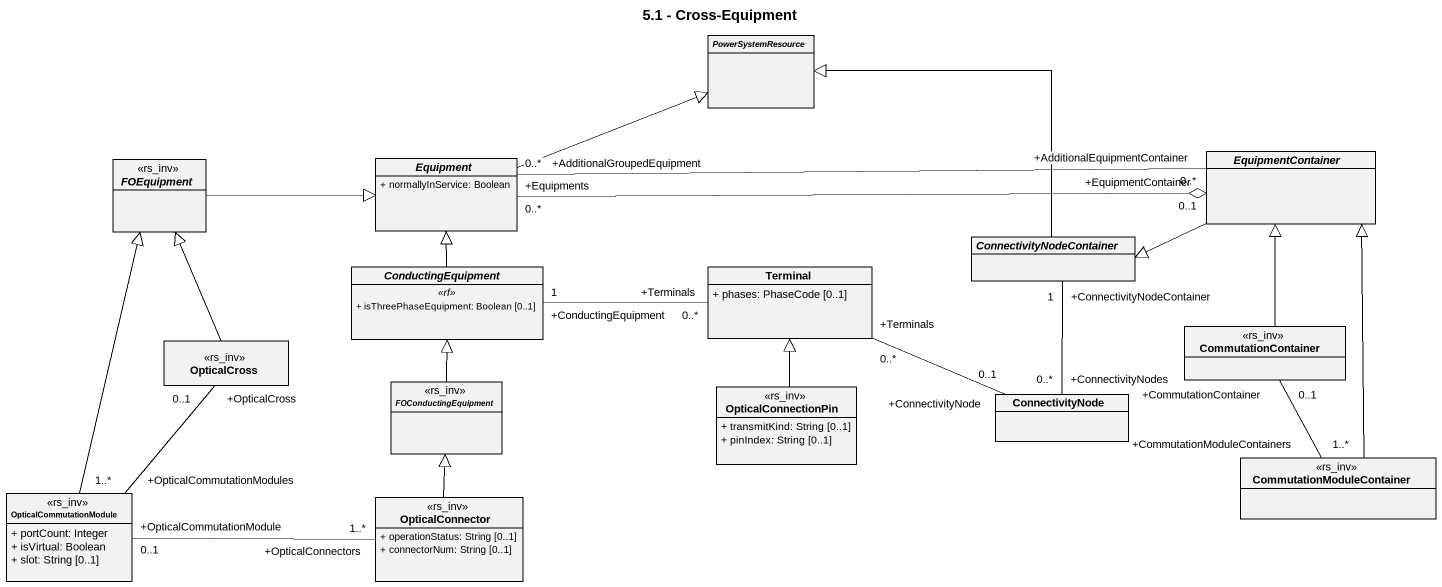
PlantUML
@startuml
title 5.1 - Cross-Equipment
hide circle
hide empty members
skinparam classAttributeIconSize 0
abstract class PowerSystemResource
abstract class FOEquipment <<rs_inv>>
abstract class Equipment {
  + normallyInService: Boolean
}
abstract class EquipmentContainer
abstract class ConductingEquipment {
  .. <<rf>> ..
  + isThreePhaseEquipment: Boolean [0..1]
}
class Terminal {
  + phases: PhaseCode [0..1]
}
abstract class ConnectivityNodeContainer
class OpticalCross <<rs_inv>>
class CommutationContainer <<rs_inv>>
abstract class FOConductingEquipment <<rs_inv>>
class OpticalConnectionPin <<rs_inv>> {
  + transmitKind: String [0..1]
  + pinIndex: String [0..1]
}
class ConnectivityNode
class CommutationModuleContainer <<rs_inv>>
class OpticalCommutationModule <<rs_inv>> {
  + portCount: Integer
  + isVirtual: Boolean
  + slot: String [0..1]
}
class OpticalConnector <<rs_inv>> {
  + operationStatus: String [0..1]
  + connectorNum: String [0..1]
}
FOEquipment -right-|> Equipment
Equipment -right-|> PowerSystemResource
EquipmentContainer "+EquipmentContainer\n0..1" o-left- "+Equipments\n0..*" Equipment
EquipmentContainer "+AdditionalEquipmentContainer\n0..*" -left- "+AdditionalGroupedEquipment\n0..*" Equipment
EquipmentContainer -left-|> ConnectivityNodeContainer
ConductingEquipment -up-|> Equipment
Terminal "+Terminals\n0..*" -left- "+ConductingEquipment\n1" ConductingEquipment
Terminal "+Terminals\n0..*" -right- "+ConnectivityNode\n0..1" ConnectivityNode
ConnectivityNodeContainer -up-|> PowerSystemResource
OpticalCross -up-|> FOEquipment
OpticalCross "+OpticalCross\n0..1" -- "+OpticalCommutationModules\n1..*" OpticalCommutationModule
CommutationContainer -up-|> EquipmentContainer
FOConductingEquipment -up-|> ConductingEquipment
OpticalConnectionPin -up-|> Terminal
ConnectivityNode "+ConnectivityNodes\n0..*" -up- "+ConnectivityNodeContainer\n1" ConnectivityNodeContainer
CommutationModuleContainer -up-|> EquipmentContainer
CommutationModuleContainer "+CommutationModuleContainers\n1..*" -up- "+CommutationContainer\n0..1" CommutationContainer
OpticalCommutationModule -up-|> FOEquipment
OpticalCommutationModule "+OpticalCommutationModule\n0..1" -right- "+OpticalConnectors\n1..*" OpticalConnector
OpticalConnector -up-|> FOConductingEquipment
@enduml
